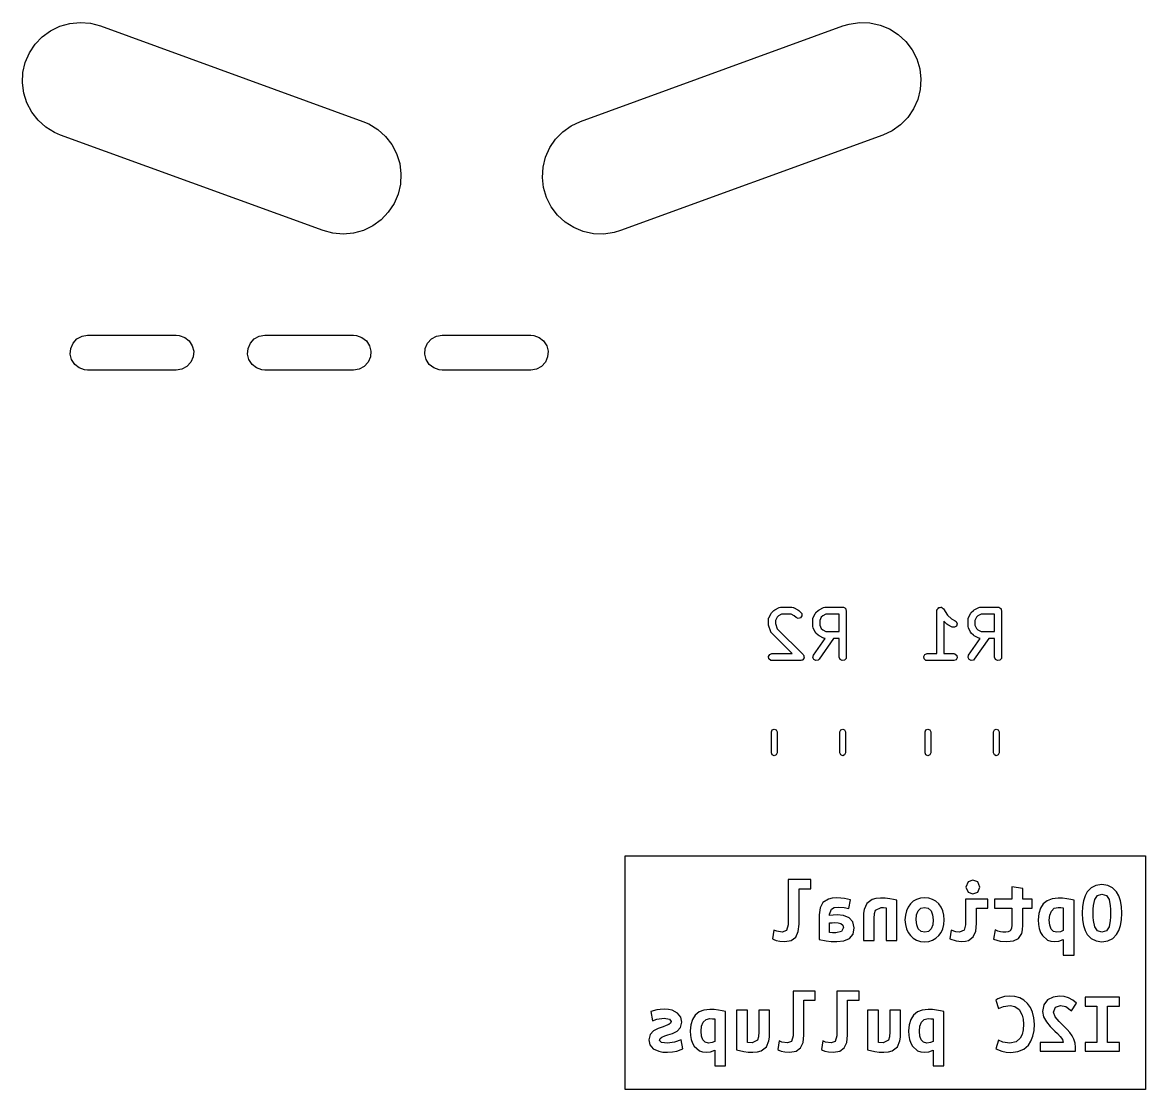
# Model space of a CAD drawing. Extents: x 15 to 417, y -164 to -100.
# Drawn here: x 117.34 to 141.48, y -159.36 to -136.41 of the extents above; entities that cross this region are included whole.
import ezdxf

# ---------------------------------------------------------------- set-up
doc = ezdxf.new("R2010")
doc.units = 0
doc.layers.add('BLACK', color=7, linetype='CONTINUOUS')

msp = doc.modelspace()

# ---------------------------------------------------------------- linework, layer by layer
at = {"layer": 'BLACK', "linetype": 'CONTINUOUS'}
for p, q in [((117.77, -136.717), (117.949, -136.586)), ((117.949, -136.586), (118.149, -136.489)), ((118.149, -136.489), (118.363, -136.429)), ((118.363, -136.429), (118.584, -136.408)), ((118.584, -136.408), (118.806, -136.426)), ((118.806, -136.426), (119.02, -136.483)), ((119.02, -136.483), (124.659, -138.535)), ((129.341, -138.535), (134.98, -136.483)), ((134.98, -136.483), (135.117, -136.442)), ((135.117, -136.442), (135.337, -136.41)), ((135.337, -136.41), (135.559, -136.417)), ((135.559, -136.417), (135.777, -136.464)), ((135.777, -136.464), (135.982, -136.548)), ((135.982, -136.548), (136.17, -136.668)), ((117.616, -136.878), (117.77, -136.717)), ((136.17, -136.668), (136.333, -136.818)), ((136.333, -136.818), (136.467, -136.996)), ((117.405, -137.268), (117.493, -137.063)), ((117.493, -137.063), (117.616, -136.878)), ((136.467, -136.996), (136.568, -137.194)), ((117.355, -137.484), (117.405, -137.268)), ((136.568, -137.194), (136.632, -137.407)), ((117.344, -137.706), (117.355, -137.484)), ((136.632, -137.407), (136.657, -137.627)), ((117.372, -137.926), (117.344, -137.706)), ((136.657, -137.627), (136.642, -137.849)), ((117.439, -138.138), (117.372, -137.926)), ((136.589, -138.065), (136.498, -138.268)), ((136.642, -137.849), (136.589, -138.065)), ((117.542, -138.335), (117.439, -138.138)), ((136.498, -138.268), (136.373, -138.451)), ((117.679, -138.51), (117.542, -138.335)), ((117.844, -138.659), (117.679, -138.51)), ((124.659, -138.535), (124.791, -138.592)), ((129.14, -138.63), (129.341, -138.535)), ((136.373, -138.451), (136.217, -138.61)), ((118.033, -138.776), (117.844, -138.659)), ((118.165, -138.833), (118.033, -138.776)), ((124.791, -138.592), (124.98, -138.709)), ((124.98, -138.709), (125.145, -138.858)), ((128.803, -138.917), (128.959, -138.758)), ((128.959, -138.758), (129.14, -138.63)), ((136.036, -138.738), (135.835, -138.833)), ((136.217, -138.61), (136.036, -138.738)), ((123.804, -140.885), (118.165, -138.833)), ((125.145, -138.858), (125.282, -139.033)), ((125.282, -139.033), (125.385, -139.23)), ((128.678, -139.1), (128.803, -138.917)), ((135.835, -138.833), (130.196, -140.885)), ((125.385, -139.23), (125.452, -139.442)), ((128.587, -139.303), (128.678, -139.1)), ((125.452, -139.442), (125.48, -139.662)), ((128.519, -139.741), (128.534, -139.519)), ((128.534, -139.519), (128.587, -139.303)), ((125.48, -139.662), (125.469, -139.884)), ((128.544, -139.961), (128.519, -139.741)), ((125.469, -139.884), (125.419, -140.1)), ((128.608, -140.174), (128.544, -139.961)), ((125.419, -140.1), (125.331, -140.305)), ((128.709, -140.372), (128.608, -140.174)), ((125.208, -140.49), (125.054, -140.651)), ((125.331, -140.305), (125.208, -140.49)), ((128.843, -140.55), (128.709, -140.372)), ((125.054, -140.651), (124.875, -140.782)), ((129.006, -140.7), (128.843, -140.55)), ((129.194, -140.82), (129.006, -140.7)), ((124.018, -140.942), (123.804, -140.885)), ((124.24, -140.96), (124.018, -140.942)), ((124.461, -140.939), (124.24, -140.96)), ((124.675, -140.879), (124.461, -140.939)), ((124.875, -140.782), (124.675, -140.879)), ((129.399, -140.904), (129.194, -140.82)), ((129.617, -140.951), (129.399, -140.904)), ((129.839, -140.958), (129.617, -140.951)), ((130.059, -140.926), (129.839, -140.958)), ((130.196, -140.885), (130.059, -140.926)), ((118.624, -143.155), (118.745, -143.135)), ((118.745, -143.135), (120.65, -143.135)), ((120.65, -143.135), (120.714, -143.141)), ((120.714, -143.141), (120.831, -143.181)), ((122.434, -143.155), (122.555, -143.135)), ((122.555, -143.135), (124.46, -143.135)), ((124.46, -143.135), (124.524, -143.141)), ((124.524, -143.141), (124.641, -143.181)), ((126.244, -143.155), (126.365, -143.135)), ((126.365, -143.135), (128.27, -143.135)), ((128.27, -143.135), (128.334, -143.141)), ((128.334, -143.141), (128.451, -143.181)), ((118.382, -143.417), (118.432, -143.304)), ((118.432, -143.304), (118.515, -143.214)), ((118.515, -143.214), (118.624, -143.155)), ((120.831, -143.181), (120.927, -143.258)), ((120.927, -143.258), (120.994, -143.361)), ((120.994, -143.361), (121.024, -143.481)), ((122.192, -143.417), (122.242, -143.304)), ((122.242, -143.304), (122.325, -143.214)), ((122.325, -143.214), (122.434, -143.155)), ((124.641, -143.181), (124.737, -143.258)), ((124.737, -143.258), (124.804, -143.361)), ((124.804, -143.361), (124.834, -143.481)), ((126.002, -143.417), (126.052, -143.304)), ((126.052, -143.304), (126.135, -143.214)), ((126.135, -143.214), (126.244, -143.155)), ((128.451, -143.181), (128.547, -143.258)), ((128.547, -143.258), (128.614, -143.361)), ((128.614, -143.361), (128.644, -143.481)), ((118.371, -143.539), (118.382, -143.417)), ((118.401, -143.659), (118.371, -143.539)), ((121.013, -143.603), (120.963, -143.716)), ((121.024, -143.481), (121.013, -143.603)), ((122.181, -143.539), (122.192, -143.417)), ((122.211, -143.659), (122.181, -143.539)), ((124.823, -143.603), (124.773, -143.716)), ((124.834, -143.481), (124.823, -143.603)), ((125.991, -143.539), (126.002, -143.417)), ((126.021, -143.659), (125.991, -143.539)), ((128.633, -143.603), (128.583, -143.716)), ((128.644, -143.481), (128.633, -143.603)), ((118.468, -143.762), (118.401, -143.659)), ((118.564, -143.839), (118.468, -143.762)), ((118.681, -143.879), (118.564, -143.839)), ((120.771, -143.865), (120.65, -143.885)), ((120.88, -143.806), (120.771, -143.865)), ((120.963, -143.716), (120.88, -143.806)), ((122.278, -143.762), (122.211, -143.659)), ((122.374, -143.839), (122.278, -143.762)), ((122.491, -143.879), (122.374, -143.839)), ((124.581, -143.865), (124.46, -143.885)), ((124.69, -143.806), (124.581, -143.865)), ((124.773, -143.716), (124.69, -143.806)), ((126.088, -143.762), (126.021, -143.659)), ((126.184, -143.839), (126.088, -143.762)), ((126.301, -143.879), (126.184, -143.839)), ((128.391, -143.865), (128.27, -143.885)), ((128.5, -143.806), (128.391, -143.865)), ((128.583, -143.716), (128.5, -143.806)), ((118.745, -143.885), (118.681, -143.879)), ((120.65, -143.885), (118.745, -143.885)), ((122.555, -143.885), (122.491, -143.879)), ((124.46, -143.885), (122.555, -143.885)), ((126.365, -143.885), (126.301, -143.879)), ((128.27, -143.885), (126.365, -143.885)), ((133.386, -149.215), (133.434, -149.12)), ((133.434, -149.12), (133.447, -149.102)), ((133.447, -149.102), (133.448, -149.101)), ((133.448, -149.101), (133.495, -149.053)), ((133.495, -149.053), (133.514, -149.04)), ((133.514, -149.04), (133.515, -149.039)), ((133.515, -149.039), (133.61, -148.991)), ((133.593, -149.168), (133.563, -149.198)), ((133.661, -149.133), (133.593, -149.168)), ((133.61, -148.991), (133.635, -148.984)), ((133.635, -148.984), (133.64, -148.985)), ((133.64, -148.985), (133.644, -148.983)), ((133.644, -148.983), (133.882, -148.983)), ((133.864, -149.133), (133.661, -149.133)), ((133.933, -149.168), (133.864, -149.133)), ((133.882, -148.983), (133.908, -148.988)), ((133.908, -148.988), (133.911, -148.991)), ((133.911, -148.991), (133.915, -148.991)), ((133.915, -148.991), (134.011, -149.039)), ((133.972, -149.207), (133.933, -149.168)), ((134.011, -149.039), (134.029, -149.052)), ((134.029, -149.052), (134.03, -149.053)), ((134.03, -149.053), (134.078, -149.101)), ((134.097, -149.173), (134.068, -149.215)), ((134.078, -149.101), (134.093, -149.122)), ((134.093, -149.122), (134.097, -149.173)), ((134.339, -149.215), (134.386, -149.12)), ((134.386, -149.12), (134.4, -149.102)), ((134.4, -149.101), (134.448, -149.053)), ((134.4, -149.102), (134.4, -149.101)), ((134.448, -149.053), (134.466, -149.04)), ((134.466, -149.04), (134.467, -149.039)), ((134.467, -149.039), (134.563, -148.991)), ((134.545, -149.168), (134.515, -149.198)), ((134.614, -149.133), (134.545, -149.168)), ((134.563, -148.991), (134.588, -148.984)), ((134.588, -148.984), (134.592, -148.985)), ((134.592, -148.985), (134.596, -148.983)), ((134.596, -148.983), (134.977, -148.983)), ((134.902, -149.133), (134.614, -149.133)), ((134.902, -149.507), (134.902, -149.133)), ((134.977, -148.983), (134.987, -148.985)), ((134.987, -148.985), (134.99, -148.985)), ((134.99, -148.985), (134.993, -148.986)), ((134.993, -148.986), (135.003, -148.988)), ((135.003, -148.988), (135.018, -149)), ((135.018, -149), (135.035, -149.01)), ((135.035, -149.01), (135.037, -149.017)), ((135.037, -149.017), (135.042, -149.021)), ((135.042, -149.021), (135.045, -149.04)), ((135.045, -149.04), (135.052, -149.058)), ((135.052, -149.058), (135.052, -150.058)), ((137.001, -149.058), (137.006, -149.033)), ((137.001, -149.983), (137.001, -149.058)), ((137.006, -149.033), (137.008, -149.029)), ((137.008, -149.029), (137.009, -149.025)), ((137.009, -149.025), (137.025, -149.01)), ((137.025, -149.01), (137.038, -148.993)), ((137.038, -148.993), (137.043, -148.993)), ((137.043, -148.993), (137.046, -148.99)), ((137.046, -148.99), (137.068, -148.988)), ((137.068, -148.988), (137.089, -148.985)), ((137.089, -148.985), (137.093, -148.987)), ((137.093, -148.987), (137.097, -148.986)), ((137.097, -148.986), (137.115, -148.999)), ((137.115, -148.999), (137.133, -149.01)), ((137.133, -149.01), (137.135, -149.014)), ((137.135, -149.014), (137.138, -149.017)), ((137.138, -149.017), (137.23, -149.153)), ((137.23, -149.153), (137.311, -149.235)), ((137.676, -149.215), (137.723, -149.12)), ((137.723, -149.12), (137.737, -149.102)), ((137.737, -149.101), (137.785, -149.053)), ((137.737, -149.102), (137.737, -149.101)), ((137.785, -149.053), (137.803, -149.04)), ((137.803, -149.04), (137.804, -149.039)), ((137.804, -149.039), (137.9, -148.991)), ((137.882, -149.168), (137.852, -149.198)), ((137.951, -149.133), (137.882, -149.168)), ((137.9, -148.991), (137.925, -148.984)), ((137.925, -148.984), (137.929, -148.985)), ((137.929, -148.985), (137.933, -148.983)), ((137.933, -148.983), (138.314, -148.983)), ((138.239, -149.133), (137.951, -149.133)), ((138.239, -149.507), (138.239, -149.133)), ((138.314, -148.983), (138.324, -148.985)), ((138.324, -148.985), (138.327, -148.985)), ((138.327, -148.985), (138.33, -148.986)), ((138.33, -148.986), (138.34, -148.988)), ((138.34, -148.988), (138.355, -149)), ((138.355, -149), (138.372, -149.01)), ((138.372, -149.01), (138.374, -149.017)), ((138.374, -149.017), (138.379, -149.021)), ((138.379, -149.021), (138.382, -149.04)), ((138.382, -149.04), (138.389, -149.058)), ((138.389, -149.058), (138.389, -150.058)), ((133.378, -149.249), (133.383, -149.223)), ((133.378, -149.344), (133.378, -149.249)), ((133.379, -149.346), (133.378, -149.344)), ((133.382, -149.368), (133.379, -149.346)), ((133.43, -149.511), (133.382, -149.368)), ((133.383, -149.223), (133.386, -149.22)), ((133.386, -149.22), (133.386, -149.215)), ((133.563, -149.198), (133.528, -149.267)), ((133.528, -149.267), (133.528, -149.332)), ((133.528, -149.332), (133.566, -149.446)), ((134.018, -149.228), (133.972, -149.207)), ((134.068, -149.215), (134.018, -149.228)), ((134.331, -149.249), (134.335, -149.223)), ((134.331, -149.392), (134.331, -149.249)), ((134.332, -149.396), (134.331, -149.392)), ((134.331, -149.4), (134.332, -149.396)), ((134.339, -149.425), (134.331, -149.4)), ((134.335, -149.223), (134.338, -149.22)), ((134.338, -149.22), (134.339, -149.215)), ((134.386, -149.52), (134.339, -149.425)), ((134.515, -149.198), (134.481, -149.267)), ((134.481, -149.267), (134.481, -149.374)), ((134.481, -149.374), (134.515, -149.443)), ((137.213, -149.35), (137.151, -149.287)), ((137.151, -149.287), (137.151, -149.983)), ((137.215, -149.35), (137.213, -149.35)), ((137.233, -149.364), (137.215, -149.35)), ((137.328, -149.411), (137.233, -149.364)), ((137.311, -149.235), (137.395, -149.277)), ((137.379, -149.417), (137.328, -149.411)), ((137.422, -149.389), (137.379, -149.417)), ((137.395, -149.277), (137.416, -149.293)), ((137.416, -149.293), (137.437, -149.34)), ((137.437, -149.34), (137.422, -149.389)), ((137.668, -149.249), (137.672, -149.223)), ((137.668, -149.392), (137.668, -149.249)), ((137.669, -149.396), (137.668, -149.392)), ((137.668, -149.4), (137.669, -149.396)), ((137.676, -149.425), (137.668, -149.4)), ((137.672, -149.223), (137.675, -149.22)), ((137.675, -149.22), (137.676, -149.215)), ((137.723, -149.52), (137.676, -149.425)), ((137.852, -149.198), (137.818, -149.267)), ((137.818, -149.267), (137.818, -149.374)), ((137.818, -149.374), (137.852, -149.443)), ((133.433, -149.514), (133.43, -149.511)), ((133.433, -149.519), (133.433, -149.514)), ((133.448, -149.54), (133.433, -149.519)), ((133.891, -149.983), (133.448, -149.54)), ((133.566, -149.446), (134.125, -150.005)), ((134.344, -150.015), (134.595, -149.657)), ((134.387, -149.522), (134.386, -149.52)), ((134.4, -149.54), (134.387, -149.522)), ((134.448, -149.588), (134.4, -149.54)), ((134.449, -149.588), (134.448, -149.588)), ((134.467, -149.602), (134.449, -149.588)), ((134.563, -149.649), (134.467, -149.602)), ((134.778, -149.657), (134.467, -150.101)), ((134.515, -149.443), (134.545, -149.473)), ((134.545, -149.473), (134.614, -149.507)), ((134.567, -149.65), (134.563, -149.649)), ((134.57, -149.653), (134.567, -149.65)), ((134.595, -149.657), (134.57, -149.653)), ((134.614, -149.507), (134.902, -149.507)), ((134.902, -149.657), (134.778, -149.657)), ((134.902, -150.058), (134.902, -149.657)), ((137.681, -150.015), (137.932, -149.657)), ((137.724, -149.522), (137.723, -149.52)), ((137.737, -149.54), (137.724, -149.522)), ((137.785, -149.588), (137.737, -149.54)), ((137.786, -149.588), (137.785, -149.588)), ((137.804, -149.602), (137.786, -149.588)), ((137.9, -149.649), (137.804, -149.602)), ((138.115, -149.657), (137.804, -150.101)), ((137.852, -149.443), (137.882, -149.473)), ((137.882, -149.473), (137.951, -149.507)), ((137.904, -149.65), (137.9, -149.649)), ((137.907, -149.653), (137.904, -149.65)), ((137.932, -149.657), (137.907, -149.653)), ((137.951, -149.507), (138.239, -149.507)), ((138.239, -149.657), (138.115, -149.657)), ((138.239, -150.058), (138.239, -149.657)), ((133.379, -150.045), (133.405, -150.001)), ((133.388, -150.096), (133.379, -150.045)), ((133.428, -150.129), (133.388, -150.096)), ((133.405, -150.001), (133.453, -149.983)), ((133.453, -150.133), (133.428, -150.129)), ((133.453, -149.983), (133.891, -149.983)), ((134.072, -150.133), (133.453, -150.133)), ((134.094, -150.126), (134.072, -150.133)), ((134.115, -150.12), (134.094, -150.126)), ((134.117, -150.117), (134.115, -150.12)), ((134.121, -150.116), (134.117, -150.117)), ((134.132, -150.096), (134.121, -150.116)), ((134.125, -150.005), (134.135, -150.019)), ((134.145, -150.078), (134.132, -150.096)), ((134.135, -150.019), (134.137, -150.021)), ((134.137, -150.021), (134.138, -150.023)), ((134.138, -150.023), (134.14, -150.027)), ((134.14, -150.027), (134.142, -150.049)), ((134.142, -150.049), (134.146, -150.071)), ((134.146, -150.071), (134.144, -150.074)), ((134.144, -150.074), (134.145, -150.078)), ((134.331, -150.065), (134.344, -150.015)), ((134.353, -150.111), (134.331, -150.065)), ((134.399, -150.133), (134.353, -150.111)), ((134.449, -150.12), (134.399, -150.133)), ((134.467, -150.101), (134.449, -150.12)), ((134.92, -150.107), (134.902, -150.058)), ((134.964, -150.132), (134.92, -150.107)), ((135.015, -150.123), (134.964, -150.132)), ((135.048, -150.084), (135.015, -150.123)), ((135.052, -150.058), (135.048, -150.084)), ((136.716, -150.045), (136.742, -150.001)), ((136.725, -150.096), (136.716, -150.045)), ((136.765, -150.129), (136.725, -150.096)), ((136.742, -150.001), (136.79, -149.983)), ((136.79, -150.133), (136.765, -150.129)), ((136.79, -149.983), (137.001, -149.983)), ((137.362, -150.133), (136.79, -150.133)), ((137.151, -149.983), (137.362, -149.983)), ((137.362, -149.983), (137.387, -149.988)), ((137.41, -150.116), (137.362, -150.133)), ((137.387, -149.988), (137.427, -150.021)), ((137.436, -150.071), (137.41, -150.116)), ((137.427, -150.021), (137.436, -150.071)), ((137.668, -150.065), (137.681, -150.015)), ((137.69, -150.111), (137.668, -150.065)), ((137.736, -150.133), (137.69, -150.111)), ((137.786, -150.12), (137.736, -150.133)), ((137.804, -150.101), (137.786, -150.12)), ((138.257, -150.107), (138.239, -150.058)), ((138.301, -150.132), (138.257, -150.107)), ((138.352, -150.123), (138.301, -150.132)), ((138.385, -150.084), (138.352, -150.123)), ((138.389, -150.058), (138.385, -150.084)), ((133.444, -151.665), (133.462, -151.623)), ((133.444, -152.119), (133.444, -151.665)), ((133.462, -151.623), (133.504, -151.605)), ((133.504, -151.605), (133.546, -151.623)), ((133.546, -151.623), (133.564, -151.665)), ((133.564, -151.665), (133.564, -152.119)), ((134.914, -151.665), (134.932, -151.623)), ((134.914, -152.119), (134.914, -151.665)), ((134.932, -151.623), (134.974, -151.605)), ((134.974, -151.605), (135.016, -151.623)), ((135.016, -151.623), (135.034, -151.665)), ((135.034, -151.665), (135.034, -152.119)), ((136.746, -151.665), (136.764, -151.623)), ((136.746, -152.119), (136.746, -151.665)), ((136.764, -151.623), (136.806, -151.605)), ((136.806, -151.605), (136.848, -151.623)), ((136.848, -151.623), (136.866, -151.665)), ((136.866, -151.665), (136.866, -152.119)), ((138.216, -151.665), (138.234, -151.623)), ((138.216, -152.119), (138.216, -151.665)), ((138.234, -151.623), (138.276, -151.605)), ((138.276, -151.605), (138.318, -151.623)), ((138.318, -151.623), (138.336, -151.665)), ((138.336, -151.665), (138.336, -152.119)), ((133.462, -152.161), (133.444, -152.119)), ((133.504, -152.179), (133.462, -152.161)), ((133.546, -152.161), (133.504, -152.179)), ((133.564, -152.119), (133.546, -152.161)), ((134.932, -152.161), (134.914, -152.119)), ((134.974, -152.179), (134.932, -152.161)), ((135.016, -152.161), (134.974, -152.179)), ((135.034, -152.119), (135.016, -152.161)), ((136.764, -152.161), (136.746, -152.119)), ((136.806, -152.179), (136.764, -152.161)), ((136.848, -152.161), (136.806, -152.179)), ((136.866, -152.119), (136.848, -152.161)), ((138.234, -152.161), (138.216, -152.119)), ((138.276, -152.179), (138.234, -152.161)), ((138.318, -152.161), (138.276, -152.179)), ((138.336, -152.119), (138.318, -152.161)), ((130.296, -159.358), (130.296, -154.332)), ((130.296, -154.332), (141.484, -154.332)), ((141.484, -154.332), (141.484, -159.358)), ((134.287, -154.844), (133.805, -154.844)), ((133.805, -154.844), (133.805, -155.816)), ((134.287, -155.039), (134.287, -154.844)), ((137.668, -154.892), (137.624, -155.002)), ((137.773, -154.852), (137.668, -154.892)), ((137.877, -154.892), (137.773, -154.852)), ((137.919, -155.002), (137.877, -154.892)), ((140.419, -154.966), (140.314, -155.018)), ((140.546, -154.949), (140.419, -154.966)), ((140.67, -154.966), (140.546, -154.949)), ((140.774, -155.018), (140.67, -154.966)), ((134.039, -155.039), (134.287, -155.039)), ((134.039, -155.799), (134.039, -155.039)), ((137.624, -155.002), (137.668, -155.111)), ((137.668, -155.111), (137.773, -155.151)), ((137.773, -155.151), (137.877, -155.111)), ((137.877, -155.111), (137.919, -155.002)), ((138.845, -155.035), (138.611, -154.997)), ((138.611, -154.997), (138.611, -155.26)), ((138.845, -155.26), (138.845, -155.035)), ((140.183, -155.191), (140.149, -155.297)), ((140.23, -155.104), (140.183, -155.191)), ((140.314, -155.018), (140.23, -155.104)), ((140.393, -155.273), (140.449, -155.185)), ((140.449, -155.185), (140.546, -155.153)), ((140.546, -155.153), (140.644, -155.185)), ((140.644, -155.185), (140.7, -155.274)), ((140.859, -155.104), (140.774, -155.018)), ((140.908, -155.191), (140.859, -155.104)), ((140.943, -155.297), (140.908, -155.191)), ((134.487, -155.449), (134.468, -155.6)), ((134.549, -155.335), (134.487, -155.449)), ((134.667, -155.262), (134.549, -155.335)), ((134.749, -155.243), (134.667, -155.262)), ((134.734, -155.478), (134.791, -155.444)), ((134.85, -155.237), (134.749, -155.243)), ((134.791, -155.444), (134.879, -155.433)), ((134.935, -155.24), (134.85, -155.237)), ((134.879, -155.433), (135.008, -155.442)), ((135.016, -155.249), (134.935, -155.24)), ((135.008, -155.442), (135.108, -155.465)), ((135.14, -155.277), (135.016, -155.249)), ((135.108, -155.465), (135.14, -155.277)), ((135.495, -155.354), (135.437, -155.483)), ((135.607, -155.27), (135.495, -155.354)), ((135.686, -155.248), (135.607, -155.27)), ((135.683, -155.5), (135.799, -155.444)), ((135.784, -155.24), (135.686, -155.248)), ((135.888, -155.244), (135.784, -155.24)), ((135.799, -155.444), (135.851, -155.446)), ((135.851, -155.446), (135.906, -155.452)), ((135.985, -155.256), (135.888, -155.244)), ((135.906, -155.452), (135.906, -156.155)), ((136.07, -155.271), (135.985, -155.256)), ((136.14, -155.288), (136.07, -155.271)), ((136.14, -156.155), (136.14, -155.288)), ((136.381, -155.433), (136.344, -155.514)), ((136.431, -155.365), (136.381, -155.433)), ((136.492, -155.31), (136.431, -155.365)), ((136.564, -155.27), (136.492, -155.31)), ((136.645, -155.245), (136.564, -155.27)), ((136.596, -155.514), (136.652, -155.459)), ((136.734, -155.237), (136.645, -155.245)), ((136.652, -155.459), (136.734, -155.44)), ((136.823, -155.245), (136.734, -155.237)), ((136.734, -155.44), (136.815, -155.459)), ((136.815, -155.459), (136.873, -155.514)), ((136.904, -155.27), (136.823, -155.245)), ((136.977, -155.31), (136.904, -155.27)), ((137.038, -155.365), (136.977, -155.31)), ((137.088, -155.433), (137.038, -155.365)), ((137.126, -155.514), (137.088, -155.433)), ((138.097, -155.26), (137.615, -155.26)), ((137.615, -155.26), (137.615, -155.814)), ((137.849, -155.454), (138.097, -155.454)), ((137.849, -155.783), (137.849, -155.454)), ((138.097, -155.454), (138.097, -155.26)), ((138.611, -155.26), (138.236, -155.26)), ((138.236, -155.26), (138.236, -155.454)), ((138.236, -155.454), (138.611, -155.454)), ((138.611, -155.454), (138.611, -155.816)), ((139.049, -155.26), (138.845, -155.26)), ((138.845, -155.821), (138.845, -155.454)), ((138.845, -155.454), (139.049, -155.454)), ((139.049, -155.454), (139.049, -155.26)), ((139.226, -155.46), (139.189, -155.574)), ((139.287, -155.366), (139.226, -155.46)), ((139.372, -155.296), (139.287, -155.366)), ((139.478, -155.254), (139.372, -155.296)), ((139.462, -155.518), (139.522, -155.46)), ((139.605, -155.24), (139.478, -155.254)), ((139.522, -155.46), (139.607, -155.44)), ((139.697, -155.244), (139.605, -155.24)), ((139.607, -155.44), (139.664, -155.443)), ((139.664, -155.443), (139.716, -155.448)), ((139.791, -155.254), (139.697, -155.244)), ((139.716, -155.448), (139.716, -155.94)), ((139.878, -155.269), (139.791, -155.254)), ((139.95, -155.288), (139.878, -155.269)), ((139.95, -156.469), (139.95, -155.288)), ((140.128, -155.421), (140.122, -155.564)), ((140.149, -155.297), (140.128, -155.421)), ((140.361, -155.481), (140.366, -155.403)), ((140.366, -155.403), (140.393, -155.273)), ((140.7, -155.274), (140.726, -155.404)), ((140.726, -155.404), (140.731, -155.481)), ((140.964, -155.421), (140.943, -155.297)), ((140.971, -155.564), (140.964, -155.421)), ((134.468, -155.6), (134.468, -156.134)), ((134.692, -155.589), (134.734, -155.478)), ((134.692, -155.618), (134.692, -155.589)), ((134.768, -155.606), (134.692, -155.618)), ((134.854, -155.602), (134.768, -155.606)), ((134.993, -155.617), (134.854, -155.602)), ((135.111, -155.663), (134.993, -155.617)), ((135.193, -155.749), (135.111, -155.663)), ((135.424, -155.563), (135.42, -155.65)), ((135.42, -155.65), (135.42, -156.155)), ((135.437, -155.483), (135.424, -155.563)), ((135.654, -155.681), (135.661, -155.572)), ((135.654, -156.155), (135.654, -155.681)), ((135.661, -155.572), (135.683, -155.5)), ((136.321, -155.605), (136.313, -155.705)), ((136.344, -155.514), (136.321, -155.605)), ((136.553, -155.707), (136.564, -155.599)), ((136.564, -155.599), (136.596, -155.514)), ((136.873, -155.514), (136.908, -155.599)), ((136.908, -155.599), (136.919, -155.707)), ((137.15, -155.605), (137.126, -155.514)), ((137.157, -155.705), (137.15, -155.605)), ((139.189, -155.574), (139.177, -155.707)), ((139.415, -155.715), (139.427, -155.606)), ((139.427, -155.606), (139.462, -155.518)), ((140.122, -155.564), (140.128, -155.707)), ((140.36, -155.564), (140.361, -155.481)), ((140.361, -155.647), (140.36, -155.564)), ((140.366, -155.724), (140.361, -155.647)), ((140.731, -155.647), (140.726, -155.725)), ((140.731, -155.481), (140.733, -155.564)), ((140.733, -155.564), (140.731, -155.647)), ((140.964, -155.707), (140.971, -155.564)), ((133.496, -155.928), (133.465, -156.117)), ((133.559, -155.953), (133.496, -155.928)), ((133.768, -155.94), (133.677, -155.972)), ((133.805, -155.816), (133.768, -155.94)), ((134.02, -155.961), (134.039, -155.799)), ((134.692, -155.776), (134.748, -155.769)), ((134.692, -155.981), (134.692, -155.776)), ((134.748, -155.769), (134.807, -155.766)), ((134.807, -155.766), (134.877, -155.771)), ((134.877, -155.771), (134.937, -155.787)), ((134.937, -155.787), (134.978, -155.82)), ((134.993, -155.875), (134.948, -155.961)), ((134.978, -155.82), (134.993, -155.875)), ((135.224, -155.881), (135.193, -155.749)), ((135.197, -156.019), (135.224, -155.881)), ((136.313, -155.705), (136.321, -155.807)), ((136.321, -155.807), (136.344, -155.899)), ((136.344, -155.899), (136.381, -155.979)), ((136.565, -155.816), (136.553, -155.707)), ((136.6, -155.901), (136.565, -155.816)), ((136.658, -155.957), (136.6, -155.901)), ((136.876, -155.901), (136.82, -155.957)), ((136.909, -155.816), (136.876, -155.901)), ((136.919, -155.707), (136.909, -155.816)), ((137.09, -155.979), (137.127, -155.899)), ((137.127, -155.899), (137.15, -155.807)), ((137.15, -155.807), (137.157, -155.705)), ((137.306, -155.928), (137.275, -156.117)), ((137.409, -155.963), (137.306, -155.928)), ((137.585, -155.933), (137.487, -155.972)), ((137.615, -155.814), (137.585, -155.933)), ((137.834, -155.949), (137.845, -155.871)), ((137.845, -155.871), (137.849, -155.783)), ((138.251, -155.924), (138.218, -156.126)), ((138.311, -155.949), (138.251, -155.924)), ((138.575, -155.943), (138.533, -155.966)), ((138.601, -155.896), (138.575, -155.943)), ((138.611, -155.816), (138.601, -155.896)), ((138.822, -156.003), (138.839, -155.923)), ((138.839, -155.923), (138.845, -155.821)), ((139.177, -155.707), (139.182, -155.806)), ((139.182, -155.806), (139.2, -155.897)), ((139.2, -155.897), (139.228, -155.977)), ((139.425, -155.825), (139.415, -155.715)), ((139.455, -155.906), (139.425, -155.825)), ((139.506, -155.957), (139.455, -155.906)), ((139.716, -155.94), (139.655, -155.964)), ((140.128, -155.707), (140.149, -155.832)), ((140.149, -155.832), (140.184, -155.937)), ((140.184, -155.937), (140.232, -156.024)), ((140.393, -155.855), (140.366, -155.724)), ((140.45, -155.943), (140.393, -155.855)), ((140.546, -155.976), (140.45, -155.943)), ((140.644, -155.943), (140.546, -155.976)), ((140.7, -155.856), (140.644, -155.943)), ((140.726, -155.725), (140.7, -155.856)), ((140.862, -156.024), (140.91, -155.937)), ((140.91, -155.937), (140.944, -155.832)), ((140.944, -155.832), (140.964, -155.707)), ((133.465, -156.117), (133.491, -156.13)), ((133.491, -156.13), (133.544, -156.15)), ((133.544, -156.15), (133.623, -156.168)), ((133.677, -155.972), (133.559, -155.953)), ((133.623, -156.168), (133.728, -156.176)), ((133.728, -156.176), (133.868, -156.152)), ((133.868, -156.152), (133.965, -156.08)), ((133.965, -156.08), (134.02, -155.961)), ((134.468, -156.134), (134.62, -156.161)), ((134.62, -156.161), (134.727, -156.172)), ((134.755, -155.986), (134.692, -155.981)), ((134.727, -156.172), (134.847, -156.176)), ((134.829, -155.987), (134.755, -155.986)), ((134.948, -155.961), (134.829, -155.987)), ((134.847, -156.176), (135.002, -156.161)), ((135.002, -156.161), (135.121, -156.11)), ((135.121, -156.11), (135.197, -156.019)), ((135.42, -156.155), (135.654, -156.155)), ((135.906, -156.155), (136.14, -156.155)), ((136.381, -155.979), (136.43, -156.048)), ((136.43, -156.048), (136.49, -156.104)), ((136.49, -156.104), (136.562, -156.145)), ((136.562, -156.145), (136.644, -156.171)), ((136.644, -156.171), (136.734, -156.18)), ((136.738, -155.976), (136.658, -155.957)), ((136.734, -156.18), (136.825, -156.171)), ((136.82, -155.957), (136.738, -155.976)), ((136.825, -156.171), (136.907, -156.145)), ((136.907, -156.145), (136.979, -156.104)), ((136.979, -156.104), (137.04, -156.048)), ((137.04, -156.048), (137.09, -155.979)), ((137.275, -156.117), (137.412, -156.163)), ((137.487, -155.972), (137.409, -155.963)), ((137.412, -156.163), (137.529, -156.176)), ((137.529, -156.176), (137.613, -156.169)), ((137.613, -156.169), (137.682, -156.149)), ((137.682, -156.149), (137.781, -156.072)), ((137.781, -156.072), (137.834, -155.949)), ((138.218, -156.126), (138.358, -156.164)), ((138.364, -155.963), (138.311, -155.949)), ((138.358, -156.164), (138.504, -156.176)), ((138.418, -155.97), (138.364, -155.963)), ((138.478, -155.972), (138.418, -155.97)), ((138.533, -155.966), (138.478, -155.972)), ((138.504, -156.176), (138.649, -156.162)), ((138.649, -156.162), (138.756, -156.111)), ((138.756, -156.111), (138.822, -156.003)), ((139.228, -155.977), (139.266, -156.045)), ((139.266, -156.045), (139.377, -156.142)), ((139.377, -156.142), (139.449, -156.167)), ((139.449, -156.167), (139.531, -156.176)), ((139.579, -155.974), (139.506, -155.957)), ((139.531, -156.176), (139.622, -156.165)), ((139.655, -155.964), (139.579, -155.974)), ((139.622, -156.165), (139.716, -156.132)), ((139.716, -156.132), (139.716, -156.469)), ((140.232, -156.024), (140.316, -156.111)), ((140.316, -156.111), (140.42, -156.162)), ((140.42, -156.162), (140.544, -156.18)), ((140.544, -156.18), (140.672, -156.162)), ((140.672, -156.162), (140.778, -156.111)), ((140.778, -156.111), (140.862, -156.024)), ((139.716, -156.469), (139.95, -156.469)), ((134.386, -157.245), (133.911, -157.245)), ((133.911, -157.245), (133.911, -158.202)), ((134.386, -157.436), (134.386, -157.245)), ((134.85, -157.245), (134.85, -158.202)), ((135.325, -157.245), (134.85, -157.245)), ((135.325, -157.436), (135.325, -157.245)), ((138.369, -157.382), (138.306, -157.41)), ((138.456, -157.358), (138.369, -157.382)), ((138.568, -157.348), (138.456, -157.358)), ((138.678, -157.358), (138.568, -157.348)), ((138.779, -157.388), (138.678, -157.358)), ((138.869, -157.438), (138.779, -157.388)), ((139.497, -157.369), (139.38, -157.431)), ((139.634, -157.348), (139.497, -157.369)), ((139.732, -157.357), (139.634, -157.348)), ((139.83, -157.386), (139.732, -157.357)), ((139.923, -157.433), (139.83, -157.386)), ((140.921, -157.374), (140.184, -157.374)), ((140.184, -157.374), (140.184, -157.566)), ((140.921, -157.566), (140.921, -157.374)), ((131.137, -157.631), (131.054, -157.635)), ((131.23, -157.637), (131.137, -157.631)), ((134.142, -158.185), (134.142, -157.436)), ((134.142, -157.436), (134.386, -157.436)), ((135.081, -158.185), (135.081, -157.436)), ((135.081, -157.436), (135.325, -157.436)), ((138.306, -157.41), (138.267, -157.433)), ((138.267, -157.433), (138.327, -157.616)), ((138.327, -157.616), (138.432, -157.569)), ((138.432, -157.569), (138.571, -157.549)), ((138.571, -157.549), (138.677, -157.569)), ((138.677, -157.569), (138.769, -157.634)), ((138.769, -157.634), (138.835, -157.757)), ((138.946, -157.507), (138.869, -157.438)), ((139.009, -157.593), (138.946, -157.507)), ((139.056, -157.697), (139.009, -157.593)), ((139.3, -157.535), (139.27, -157.68)), ((139.38, -157.431), (139.3, -157.535)), ((139.504, -157.697), (139.547, -157.587)), ((139.547, -157.587), (139.656, -157.549)), ((139.656, -157.549), (139.771, -157.575)), ((139.771, -157.575), (139.889, -157.663)), ((139.889, -157.663), (140.003, -157.502)), ((140.003, -157.502), (139.923, -157.433)), ((140.184, -157.566), (140.435, -157.566)), ((140.435, -157.566), (140.435, -158.345)), ((140.668, -158.345), (140.668, -157.566)), ((140.668, -157.566), (140.921, -157.566)), ((130.977, -157.645), (130.848, -157.682)), ((130.848, -157.682), (130.884, -157.877)), ((130.884, -157.877), (130.983, -157.846)), ((131.054, -157.635), (130.977, -157.645)), ((130.983, -157.846), (131.135, -157.825)), ((131.135, -157.825), (131.255, -157.846)), ((131.308, -157.653), (131.23, -157.637)), ((131.255, -157.846), (131.286, -157.892)), ((131.425, -157.713), (131.308, -157.653)), ((131.493, -157.801), (131.425, -157.713)), ((131.515, -157.907), (131.493, -157.801)), ((131.745, -157.851), (131.709, -157.963)), ((131.805, -157.759), (131.745, -157.851)), ((131.889, -157.69), (131.805, -157.759)), ((131.993, -157.649), (131.889, -157.69)), ((131.978, -157.908), (132.037, -157.851)), ((132.119, -157.635), (131.993, -157.649)), ((132.037, -157.851), (132.121, -157.832)), ((132.21, -157.639), (132.119, -157.635)), ((132.121, -157.832), (132.177, -157.835)), ((132.177, -157.835), (132.228, -157.84)), ((132.302, -157.648), (132.21, -157.639)), ((132.228, -157.84), (132.228, -158.324)), ((132.387, -157.663), (132.302, -157.648)), ((132.459, -157.682), (132.387, -157.663)), ((132.459, -158.846), (132.459, -157.682)), ((132.926, -157.654), (132.693, -157.654)), ((132.693, -157.654), (132.693, -158.506)), ((132.926, -158.347), (132.926, -157.654)), ((133.404, -157.654), (133.174, -157.654)), ((133.174, -157.654), (133.174, -158.116)), ((133.404, -158.146), (133.404, -157.654)), ((135.508, -157.654), (135.508, -158.506)), ((135.741, -157.654), (135.508, -157.654)), ((135.741, -158.347), (135.741, -157.654)), ((136.22, -157.654), (135.989, -157.654)), ((135.989, -157.654), (135.989, -158.116)), ((136.22, -158.146), (136.22, -157.654)), ((136.437, -157.851), (136.401, -157.963)), ((136.498, -157.759), (136.437, -157.851)), ((136.581, -157.69), (136.498, -157.759)), ((136.685, -157.649), (136.581, -157.69)), ((136.67, -157.908), (136.729, -157.851)), ((136.811, -157.635), (136.685, -157.649)), ((136.729, -157.851), (136.813, -157.832)), ((136.902, -157.639), (136.811, -157.635)), ((136.813, -157.832), (136.869, -157.835)), ((136.869, -157.835), (136.92, -157.84)), ((136.994, -157.648), (136.902, -157.639)), ((136.92, -157.84), (136.92, -158.324)), ((137.08, -157.663), (136.994, -157.648)), ((137.151, -157.682), (137.08, -157.663)), ((137.151, -158.846), (137.151, -157.682)), ((138.835, -157.757), (138.854, -157.844)), ((138.854, -157.844), (138.86, -157.949)), ((139.085, -157.818), (139.056, -157.697)), ((139.095, -157.954), (139.085, -157.818)), ((139.27, -157.68), (139.292, -157.796)), ((139.292, -157.796), (139.352, -157.904)), ((139.539, -157.797), (139.504, -157.697)), ((139.627, -157.898), (139.539, -157.797)), ((130.909, -158.096), (130.837, -158.175)), ((131.008, -158.044), (130.909, -158.096)), ((131.113, -158.007), (131.008, -158.044)), ((131.179, -157.983), (131.113, -158.007)), ((131.234, -157.958), (131.179, -157.983)), ((131.271, -157.929), (131.234, -157.958)), ((131.286, -157.892), (131.271, -157.929)), ((131.319, -158.149), (131.415, -158.099)), ((131.415, -158.099), (131.486, -158.023)), ((131.486, -158.023), (131.515, -157.907)), ((131.709, -157.963), (131.697, -158.095)), ((131.697, -158.095), (131.702, -158.192)), ((131.931, -158.103), (131.943, -157.995)), ((131.941, -158.211), (131.931, -158.103)), ((131.943, -157.995), (131.978, -157.908)), ((133.174, -158.116), (133.166, -158.222)), ((135.989, -158.116), (135.982, -158.222)), ((136.401, -157.963), (136.389, -158.095)), ((136.389, -158.095), (136.394, -158.192)), ((136.623, -158.103), (136.635, -157.995)), ((136.633, -158.211), (136.623, -158.103)), ((136.635, -157.995), (136.67, -157.908)), ((138.853, -158.071), (138.83, -158.173)), ((138.86, -157.949), (138.853, -158.071)), ((139.063, -158.212), (139.087, -158.091)), ((139.087, -158.091), (139.095, -157.954)), ((139.352, -157.904), (139.437, -158.005)), ((139.437, -158.005), (139.532, -158.099)), ((139.532, -158.099), (139.589, -158.152)), ((139.742, -158.008), (139.627, -157.898)), ((139.801, -158.067), (139.742, -158.008)), ((139.856, -158.132), (139.801, -158.067)), ((130.837, -158.175), (130.809, -158.292)), ((130.809, -158.292), (130.829, -158.395)), ((131.036, -158.3), (131.05, -158.258)), ((131.081, -158.349), (131.036, -158.3)), ((131.05, -158.258), (131.089, -158.229)), ((131.21, -158.362), (131.081, -158.349)), ((131.089, -158.229), (131.148, -158.206)), ((131.148, -158.206), (131.216, -158.183)), ((131.362, -158.339), (131.21, -158.362)), ((131.216, -158.183), (131.319, -158.149)), ((131.501, -158.29), (131.362, -158.339)), ((131.537, -158.484), (131.501, -158.29)), ((131.702, -158.192), (131.719, -158.282)), ((131.719, -158.282), (131.747, -158.361)), ((131.971, -158.291), (131.941, -158.211)), ((132.021, -158.341), (131.971, -158.291)), ((132.093, -158.358), (132.021, -158.341)), ((132.168, -158.348), (132.093, -158.358)), ((132.228, -158.324), (132.168, -158.348)), ((133.031, -158.356), (132.926, -158.347)), ((133.145, -158.297), (133.031, -158.356)), ((133.166, -158.222), (133.145, -158.297)), ((133.334, -158.441), (133.389, -158.311)), ((133.389, -158.311), (133.401, -158.232)), ((133.401, -158.232), (133.404, -158.146)), ((133.607, -158.313), (133.577, -158.499)), ((133.669, -158.337), (133.607, -158.313)), ((133.785, -158.356), (133.669, -158.337)), ((133.876, -158.324), (133.785, -158.356)), ((133.911, -158.202), (133.876, -158.324)), ((134.069, -158.462), (134.124, -158.345)), ((134.124, -158.345), (134.142, -158.185)), ((134.546, -158.313), (134.516, -158.499)), ((134.608, -158.337), (134.546, -158.313)), ((134.724, -158.356), (134.608, -158.337)), ((134.814, -158.324), (134.724, -158.356)), ((134.85, -158.202), (134.814, -158.324)), ((135.007, -158.462), (135.062, -158.345)), ((135.062, -158.345), (135.081, -158.185)), ((135.846, -158.356), (135.741, -158.347)), ((135.96, -158.297), (135.846, -158.356)), ((135.982, -158.222), (135.96, -158.297)), ((136.149, -158.441), (136.205, -158.311)), ((136.205, -158.311), (136.216, -158.232)), ((136.216, -158.232), (136.22, -158.146)), ((136.394, -158.192), (136.411, -158.282)), ((136.411, -158.282), (136.439, -158.361)), ((136.663, -158.291), (136.633, -158.211)), ((136.713, -158.341), (136.663, -158.291)), ((136.785, -158.358), (136.713, -158.341)), ((136.86, -158.348), (136.785, -158.358)), ((136.92, -158.324), (136.86, -158.348)), ((138.324, -158.298), (138.266, -158.48)), ((138.418, -158.339), (138.324, -158.298)), ((138.568, -158.36), (138.418, -158.339)), ((138.702, -158.333), (138.568, -158.36)), ((138.792, -158.254), (138.702, -158.333)), ((138.83, -158.173), (138.792, -158.254)), ((138.966, -158.403), (139.022, -158.316)), ((139.022, -158.316), (139.063, -158.212)), ((139.716, -158.345), (139.217, -158.345)), ((139.217, -158.345), (139.217, -158.536)), ((139.589, -158.152), (139.649, -158.216)), ((139.649, -158.216), (139.697, -158.283)), ((139.697, -158.283), (139.716, -158.345)), ((139.905, -158.201), (139.856, -158.132)), ((139.944, -158.277), (139.905, -158.201)), ((139.97, -158.36), (139.944, -158.277)), ((140.435, -158.345), (140.184, -158.345)), ((140.184, -158.345), (140.184, -158.536)), ((140.921, -158.345), (140.668, -158.345)), ((140.921, -158.536), (140.921, -158.345)), ((130.829, -158.395), (130.898, -158.48)), ((130.898, -158.48), (131.023, -158.536)), ((131.023, -158.536), (131.109, -158.552)), ((131.109, -158.552), (131.212, -158.557)), ((131.212, -158.557), (131.318, -158.55)), ((131.318, -158.55), (131.408, -158.53)), ((131.408, -158.53), (131.537, -158.484)), ((131.747, -158.361), (131.785, -158.428)), ((131.785, -158.428), (131.894, -158.523)), ((131.894, -158.523), (131.964, -158.548)), ((131.964, -158.548), (132.046, -158.557)), ((132.046, -158.557), (132.135, -158.546)), ((132.135, -158.546), (132.228, -158.514)), ((132.228, -158.514), (132.228, -158.846)), ((132.693, -158.506), (132.848, -158.54)), ((132.848, -158.54), (132.943, -158.553)), ((132.943, -158.553), (133.046, -158.557)), ((133.046, -158.557), (133.145, -158.549)), ((133.145, -158.549), (133.224, -158.527)), ((133.224, -158.527), (133.334, -158.441)), ((133.577, -158.499), (133.603, -158.512)), ((133.603, -158.512), (133.654, -158.531)), ((133.654, -158.531), (133.732, -158.549)), ((133.732, -158.549), (133.836, -158.557)), ((133.836, -158.557), (133.974, -158.533)), ((133.974, -158.533), (134.069, -158.462)), ((134.516, -158.499), (134.541, -158.512)), ((134.541, -158.512), (134.593, -158.531)), ((134.593, -158.531), (134.67, -158.549)), ((134.67, -158.549), (134.775, -158.557)), ((134.775, -158.557), (134.913, -158.533)), ((134.913, -158.533), (135.007, -158.462)), ((135.508, -158.506), (135.663, -158.54)), ((135.663, -158.54), (135.758, -158.553)), ((135.758, -158.553), (135.861, -158.557)), ((135.861, -158.557), (135.96, -158.549)), ((135.96, -158.549), (136.04, -158.527)), ((136.04, -158.527), (136.149, -158.441)), ((136.439, -158.361), (136.477, -158.428)), ((136.477, -158.428), (136.586, -158.523)), ((136.586, -158.523), (136.657, -158.548)), ((136.657, -158.548), (136.738, -158.557)), ((136.738, -158.557), (136.827, -158.546)), ((136.827, -158.546), (136.92, -158.514)), ((136.92, -158.514), (136.92, -158.846)), ((138.266, -158.48), (138.398, -158.535)), ((138.398, -158.535), (138.488, -158.554)), ((138.488, -158.554), (138.59, -158.561)), ((138.59, -158.561), (138.741, -158.543)), ((138.741, -158.543), (138.866, -158.49)), ((138.866, -158.49), (138.966, -158.403)), ((139.217, -158.536), (139.975, -158.536)), ((139.979, -158.45), (139.97, -158.36)), ((139.975, -158.536), (139.98, -158.489)), ((139.98, -158.489), (139.979, -158.45)), ((140.184, -158.536), (140.921, -158.536)), ((132.228, -158.846), (132.459, -158.846)), ((136.92, -158.846), (137.151, -158.846)), ((141.484, -159.358), (130.296, -159.358))]:
    msp.add_line(p, q, dxfattribs=at)

doc.saveas('drawing.dxf')
